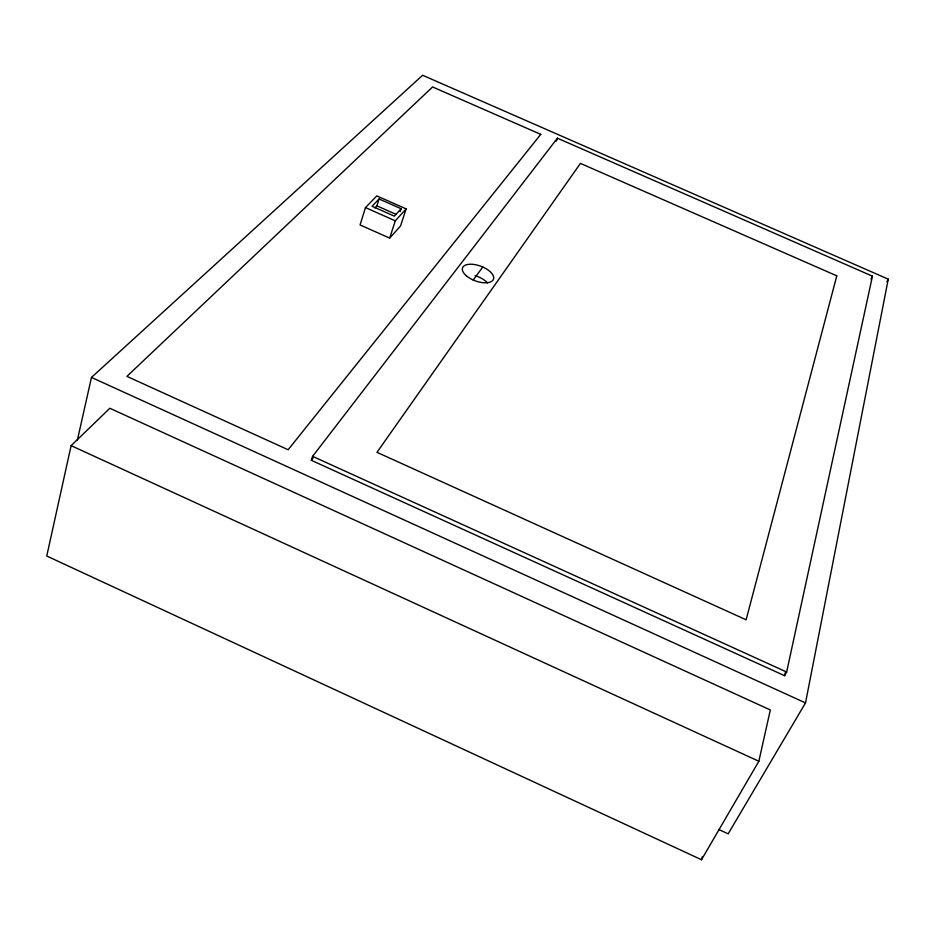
<?xml version="1.0" encoding="UTF-8"?>
<svg xmlns="http://www.w3.org/2000/svg" width="935" height="935" viewBox="0 0 935 935"><rect width="100%" height="100%" fill="white"/><g stroke="black" fill="none" stroke-linecap="round" stroke-linejoin="round"><path stroke-width="1.4" d="M718.898 829.544L728.155 833.821L805.514 702.91L888.25 279.144L422.632 75.267L91.478 377.424L77.383 440.128M784.558 675.689L786.651 672.02L872.448 276.176L557.412 138.193L312.606 456.35L311.332 460.3L784.558 675.689L785.178 672.838M71.118 445.633L46.75 556.021L701.495 859.732L758.846 761.265L770.323 709.946L109.862 408.279L71.118 445.633L758.846 761.265M701.495 859.732L702.197 856.951M365.48 207.582L360.068 224.938L389.673 238.109L400.531 225.978L406.129 208.902L376.805 195.894L365.48 207.582L395.295 220.812L406.129 208.902M374.888 207.956L376.899 205.852L379.084 198.956L401.115 208.739L400.215 211.485M389.673 238.109L395.295 220.812M556.302 141.162L557.412 138.193M870.964 279.039L872.448 276.176M886.894 281.715L888.25 279.144M473.203 280.021L482.787 267.024M311.332 460.3L313.108 457.998M401.115 208.739L394.325 216.149L372.06 206.261L379.084 198.956M376.899 205.852L396.288 214.454M312.606 456.35L786.651 672.02M91.478 377.424L805.514 702.91M475.12 275.65A16.409 7.889 20.2 0 1 487.497 282.884M836.79 275.837L746.118 619.788L376.98 452.33L580.436 163.391L836.79 275.837M540.769 134.359L288.132 449.747L126.903 376.373L432.578 86.955L540.769 134.359M466.471 275.907A16.479 7.831 20.2 0 0 492.99 280.114A16.479 7.831 20.2 0 0 474.548 264.547A16.479 7.831 20.2 0 0 466.471 275.907"/></g></svg>
